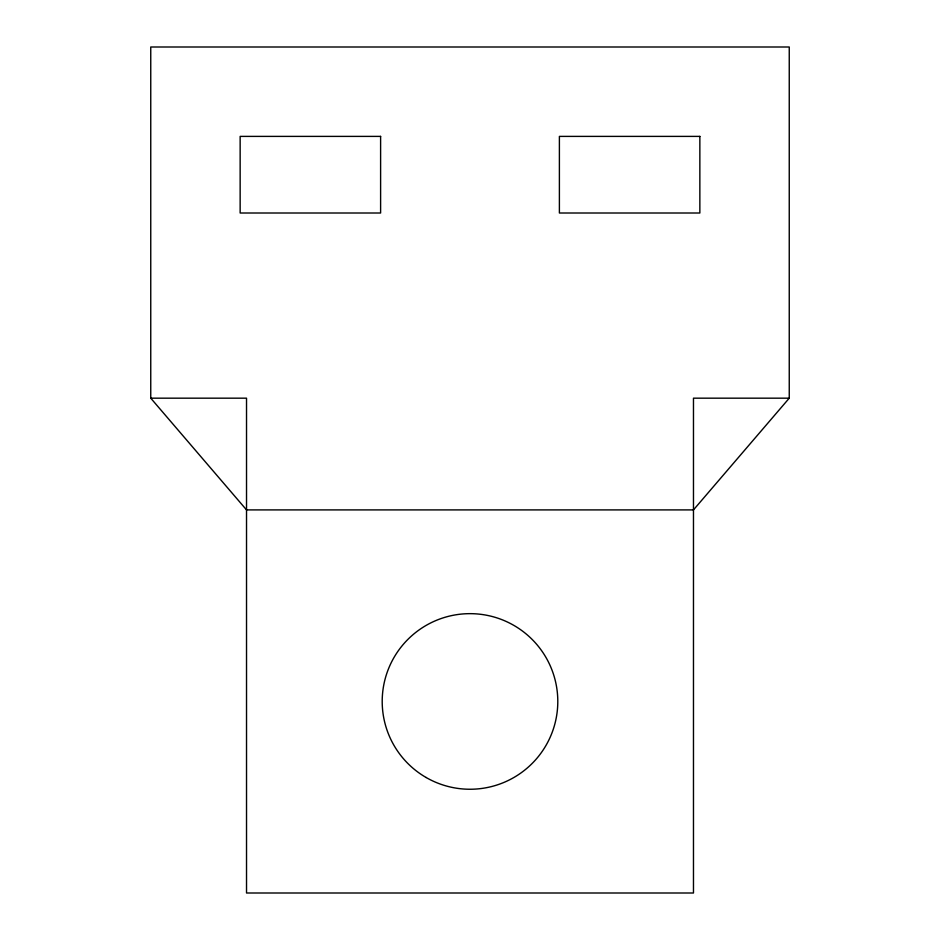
<?xml version="1.0" encoding="UTF-8"?>
<svg xmlns="http://www.w3.org/2000/svg" width="940" height="940" viewBox="0 0 940 940"><rect width="100%" height="100%" fill="white"/><g stroke="black" fill="none" stroke-linecap="round" stroke-linejoin="round"><path stroke-width="1.41" d="M789.248 398.172L693.473 509.903L246.527 509.903L150.753 398.172L150.753 47L789.248 47L789.248 398.172L693.473 398.172L693.473 893L246.527 893L246.527 398.172L150.753 398.172M380.606 136.394L240.147 136.394L240.147 213.004L380.606 213.004L380.606 136.394M699.854 136.394L559.394 136.394L559.394 213.004L699.854 213.004L699.854 136.394M426.102 777.486A87.796 87.796 0 0 0 557.796 701.452A87.796 87.796 0 0 0 426.102 625.417A87.796 87.796 0 0 0 426.102 777.486"/></g></svg>
